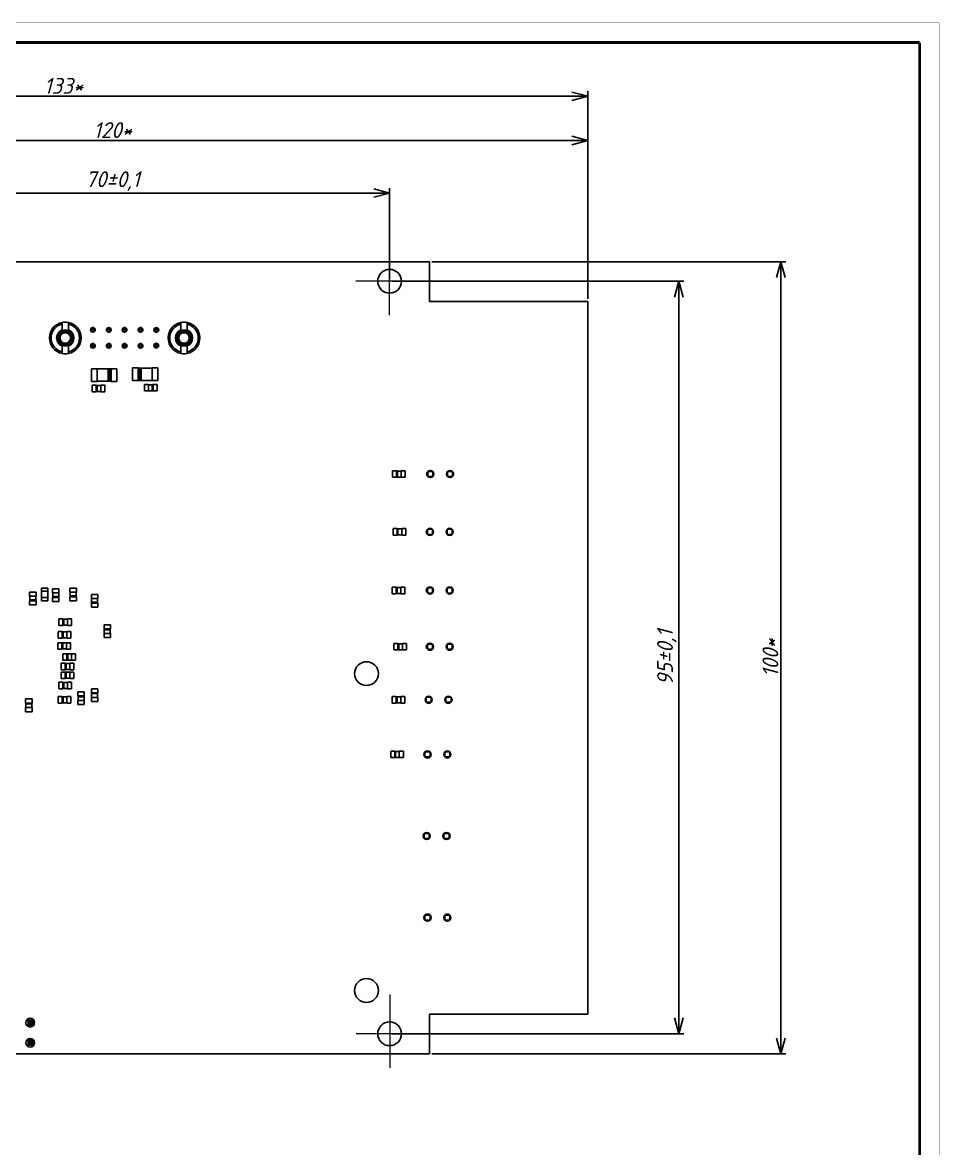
# Model space of a CAD drawing. Header units: millimetres. Extents: x 461 to 1302, y 117 to 711.
# Drawn here: x 1070.6 to 1302.3, y 427 to 711.3 of the extents above; entities that cross this region are included whole.
import ezdxf

# ---------------------------------------------------------------- set-up
doc = ezdxf.new("R2010")
doc.units = ezdxf.units.MM
doc.layers.get('0').update_dxf_attribs({"lineweight": 50})
doc.styles.add('GOST-2.304_Type-B_italic', font='')
doc.styles.get('GOST-2.304_Type-B_italic').set_extended_font_data('GOST Common', italic=True)
doc.dimstyles.new('ISO-25', dxfattribs={"dimtxt": 2.5, "dimasz": 2.5, "dimexe": 1.25, "dimexo": 0.625, "dimtad": 1, "dimtxsty": 'Standard', "dimcen": 2.5, "dimadec": 0, "dimazin": 0, "dimtfac": 1, "dimtmove": 0, "dimatfit": 3, "dimfxl": 1, "dimarcsym": 0})

# ---------------------------------------------------------------- blocks, each defined once
blk = doc.blocks.new('_Open30')
at = {"color": 0, "linetype": 'ByBlock', "lineweight": -2}
for p, q in [((-1, 0.268), (0, 0)), ((0, 0), (-1, -0.268)), ((0, 0), (-1, 0))]:
    blk.add_line(p, q, dxfattribs=at)
blk = doc.blocks.new('*D56')
at = {"color": 0, "lineweight": -2, "transparency": 16777216}
for p, q in [((973.42, 641.52), (973.42, 682.78)), ((1213.41, 641.52), (1213.41, 682.78)), ((977.42, 681.53), (1209.41, 681.53))]:
    blk.add_line(p, q, dxfattribs=at)
at = {"layer": 'Defpoints', "color": 0, "lineweight": 20, "transparency": 16777216}
for p in [(1213.41, 681.53), (973.42, 640.9), (1213.41, 640.9)]:
    blk.add_point(p, dxfattribs=at)
at = {"color": 0, "lineweight": -2, "transparency": 16777216, "xscale": 4, "yscale": 4, "zscale": 4, "rotation": 180}
blk.add_blockref('_Open30', (973.42, 681.53), dxfattribs=at)
at = {"color": 0, "lineweight": -2, "transparency": 16777216, "xscale": 4, "yscale": 4, "zscale": 4}
blk.add_blockref('_Open30', (1213.41, 681.53), dxfattribs=at)
at = {"color": 0, "lineweight": 20, "transparency": 16777216, "insert": (1093.41, 684.15), "char_height": 4, "attachment_point": 5, "style": 'GOST-2.304_Type-B_italic'}
blk.add_mtext('120*', dxfattribs=at)
blk = doc.blocks.new('*D57')
at = {"color": 0, "lineweight": -2, "transparency": 16777216}
for p, q in [((1174.04, 650.9), (1263.44, 650.9)), ((1262.19, 646.9), (1262.19, 454.9)), ((1174.04, 450.9), (1263.44, 450.9))]:
    blk.add_line(p, q, dxfattribs=at)
at = {"layer": 'Defpoints', "color": 0, "lineweight": 20, "transparency": 16777216}
for p in [(1173.41, 650.9), (1173.41, 450.9), (1262.19, 450.9)]:
    blk.add_point(p, dxfattribs=at)
at = {"color": 0, "lineweight": -2, "transparency": 16777216, "xscale": 4, "yscale": 4, "zscale": 4}
for p, rotation in [((1262.19, 650.9), 90), ((1262.19, 450.9), 270)]:
    blk.add_blockref('_Open30', p, dxfattribs=dict(at, rotation=rotation))
at = {"color": 0, "lineweight": 20, "transparency": 16777216, "insert": (1259.57, 550.9), "char_height": 4, "attachment_point": 5, "rotation": 90, "style": 'GOST-2.304_Type-B_italic'}
blk.add_mtext('100*', dxfattribs=at)
blk = doc.blocks.new('*D58')
at = {"color": 0, "lineweight": -2, "transparency": 16777216}
for p, q in [((948.6, 537.97), (948.6, 693.94)), ((1213.41, 641.52), (1213.41, 693.94)), ((1209.41, 692.69), (952.6, 692.69))]:
    blk.add_line(p, q, dxfattribs=at)
at = {"layer": 'Defpoints', "color": 0, "lineweight": 20, "transparency": 16777216}
for p in [(948.6, 692.69), (1213.41, 640.9), (948.6, 537.35)]:
    blk.add_point(p, dxfattribs=at)
at = {"color": 0, "lineweight": -2, "transparency": 16777216, "xscale": 4, "yscale": 4, "zscale": 4, "rotation": 180}
blk.add_blockref('_Open30', (948.6, 692.69), dxfattribs=at)
at = {"color": 0, "lineweight": -2, "transparency": 16777216, "xscale": 4, "yscale": 4, "zscale": 4}
blk.add_blockref('_Open30', (1213.41, 692.69), dxfattribs=at)
at = {"color": 0, "lineweight": 20, "transparency": 16777216, "insert": (1081.01, 695.31), "char_height": 4, "attachment_point": 5, "style": 'GOST-2.304_Type-B_italic'}
blk.add_mtext('133*', dxfattribs=at)
blk = doc.blocks.new('*D60')
at = {"color": 0, "lineweight": -2, "transparency": 16777216}
for p, q in [((1023.42, 646.6), (1023.42, 669.51)), ((1027.42, 668.26), (1159.38, 668.26)), ((1163.38, 646.6), (1163.38, 669.51))]:
    blk.add_line(p, q, dxfattribs=at)
at = {"layer": 'Defpoints', "color": 0, "lineweight": 20, "transparency": 16777216}
for p in [(1163.38, 668.26), (1023.42, 645.97), (1163.38, 645.97)]:
    blk.add_point(p, dxfattribs=at)
at = {"color": 0, "lineweight": -2, "transparency": 16777216, "xscale": 4, "yscale": 4, "zscale": 4, "rotation": 180}
blk.add_blockref('_Open30', (1023.42, 668.26), dxfattribs=at)
at = {"color": 0, "lineweight": -2, "transparency": 16777216, "xscale": 4, "yscale": 4, "zscale": 4}
blk.add_blockref('_Open30', (1163.38, 668.26), dxfattribs=at)
at = {"color": 0, "lineweight": 20, "transparency": 16777216, "insert": (1093.4, 671.28), "char_height": 4, "attachment_point": 5, "style": 'GOST-2.304_Type-B_italic'}
blk.add_mtext('70±0,1', dxfattribs=at)
blk = doc.blocks.new('*D61')
at = {"color": 0, "lineweight": -2, "transparency": 16777216}
for p, q in [((1164, 645.97), (1237.69, 645.97)), ((1236.44, 641.97), (1236.44, 459.98)), ((1164, 455.98), (1237.69, 455.98))]:
    blk.add_line(p, q, dxfattribs=at)
at = {"layer": 'Defpoints', "color": 0, "lineweight": 20, "transparency": 16777216}
for p in [(1163.38, 645.97), (1163.38, 455.98), (1236.44, 455.98)]:
    blk.add_point(p, dxfattribs=at)
at = {"color": 0, "lineweight": -2, "transparency": 16777216, "xscale": 4, "yscale": 4, "zscale": 4}
for p, rotation in [((1236.44, 645.97), 90), ((1236.44, 455.98), 270)]:
    blk.add_blockref('_Open30', p, dxfattribs=dict(at, rotation=rotation))
at = {"color": 0, "lineweight": 20, "transparency": 16777216, "insert": (1233.41, 550.98), "char_height": 4, "attachment_point": 5, "rotation": 90, "style": 'GOST-2.304_Type-B_italic'}
blk.add_mtext('95±0,1', dxfattribs=at)

msp = doc.modelspace()

# ---------------------------------------------------------------- linework, layer by layer
at = {"color": 7, "lineweight": 20, "true_color": 0xffffff}
for p, q in [((1163.305, 655.989), (1163.305, 637.445)), ((1172.207, 646.039), (1154.808, 646.039)), ((1163.465, 465.918), (1163.465, 447.374)), ((1172.367, 455.968), (1154.968, 455.968))]:
    msp.add_line(p, q, dxfattribs=at)
at = {"color": 7, "linetype": 'Continuous', "lineweight": 25}
for p, q in [((1013.416, 650.899), (1173.414, 650.899)), ((1173.414, 650.899), (1173.414, 640.899)), ((1173.414, 640.899), (1213.414, 640.899)), ((1213.414, 640.899), (1213.414, 460.901)), ((1080.646, 635.175), (1080.646, 635.584)), ((1080.646, 633.693), (1080.646, 635.175)), ((1082.246, 635.584), (1082.246, 635.175)), ((1082.246, 633.693), (1082.246, 635.175)), ((1110.646, 635.175), (1110.646, 635.584)), ((1110.646, 633.693), (1110.646, 635.175)), ((1112.246, 635.584), (1112.246, 635.175)), ((1112.246, 633.693), (1112.246, 635.175)), ((1080.004, 631.665), (1080.01, 631.793)), ((1080.074, 631.22), (1080.007, 631.578)), ((1080.015, 631.497), (1080.08, 631.204)), ((1080.062, 633.049), (1080.329, 632.782)), ((1080.255, 632.679), (1080.359, 632.78)), ((1080.329, 632.782), (1080.646, 633.028)), ((1080.386, 632.807), (1080.518, 632.928)), ((1080.646, 633.693), (1080.646, 633.263)), ((1080.656, 633.02), (1080.928, 633.138)), ((1082.246, 633.693), (1082.246, 633.177)), ((1082.246, 633.028), (1082.246, 633.166)), ((1110.004, 631.665), (1110.01, 631.793)), ((1110.074, 631.22), (1110.007, 631.578)), ((1110.015, 631.497), (1110.08, 631.204)), ((1110.255, 632.679), (1110.359, 632.78)), ((1110.329, 632.782), (1110.646, 633.028)), ((1110.386, 632.807), (1110.518, 632.928)), ((1110.646, 633.693), (1110.646, 633.263)), ((1110.656, 633.02), (1110.928, 633.138)), ((1111.446, 633.107), (1111.541, 633.104)), ((1112.246, 633.693), (1112.246, 633.177)), ((1112.246, 633.028), (1112.246, 633.166)), ((1080.646, 629.879), (1080.384, 630.021)), ((1080.646, 630.109), (1080.646, 630.303)), ((1080.646, 630.109), (1080.646, 629.879)), ((1080.646, 629.879), (1080.646, 629.637)), ((1080.646, 629.637), (1080.646, 628.155)), ((1082.246, 629.637), (1082.246, 630.303)), ((1082.246, 628.155), (1082.246, 629.637)), ((1110.646, 629.879), (1110.384, 630.021)), ((1110.646, 630.109), (1110.646, 630.303)), ((1110.646, 630.109), (1110.646, 629.879)), ((1110.646, 629.879), (1110.646, 629.637)), ((1110.646, 629.637), (1110.646, 628.155)), ((1112.246, 629.637), (1112.246, 630.303)), ((1112.246, 628.155), (1112.246, 629.637)), ((1080.646, 627.746), (1080.646, 628.155)), ((1082.246, 628.155), (1082.246, 627.746)), ((1110.646, 627.746), (1110.646, 628.155)), ((1112.246, 628.155), (1112.246, 627.746)), ((1089.468, 623.905), (1088.046, 623.905)), ((1088.046, 620.705), (1088.046, 623.905)), ((1089.468, 620.705), (1089.468, 623.905)), ((1092.312, 623.855), (1089.468, 623.855)), ((1092.312, 623.859), (1092.312, 620.751)), ((1092.668, 623.859), (1092.312, 623.859)), ((1092.668, 623.859), (1092.668, 620.751)), ((1093.024, 623.855), (1092.668, 623.855)), ((1094.446, 623.905), (1093.024, 623.905)), ((1093.024, 623.905), (1093.024, 620.705)), ((1094.446, 623.905), (1094.446, 620.705)), ((1099.868, 624.105), (1098.446, 624.105)), ((1098.446, 620.905), (1098.446, 624.105)), ((1099.868, 620.905), (1099.868, 624.105)), ((1100.224, 624.055), (1099.868, 624.055)), ((1100.58, 624.059), (1100.224, 624.059)), ((1100.224, 620.951), (1100.224, 624.059)), ((1100.58, 620.951), (1100.58, 624.059)), ((1103.424, 624.055), (1100.58, 624.055)), ((1103.424, 624.105), (1103.424, 620.905)), ((1103.424, 624.105), (1104.846, 624.105)), ((1104.846, 624.105), (1104.846, 620.905)), ((1089.468, 620.705), (1088.046, 620.705)), ((1089.468, 620.755), (1092.312, 620.755)), ((1092.312, 620.751), (1092.668, 620.751)), ((1092.668, 620.755), (1093.024, 620.755)), ((1093.024, 620.705), (1094.446, 620.705)), ((1098.446, 620.905), (1099.868, 620.905)), ((1099.868, 620.955), (1100.224, 620.955)), ((1100.224, 620.951), (1100.58, 620.951)), ((1100.58, 620.955), (1103.424, 620.955)), ((1101.446, 619.917), (1101.446, 618.293)), ((1102.462, 619.917), (1101.446, 619.917)), ((1102.462, 618.293), (1102.462, 619.917)), ((1103.396, 619.867), (1102.462, 619.867)), ((1103.396, 619.873), (1103.514, 619.873)), ((1103.396, 618.337), (1103.396, 619.873)), ((1103.424, 620.905), (1104.846, 620.905)), ((1103.514, 619.873), (1103.514, 618.337)), ((1103.63, 619.867), (1103.514, 619.867)), ((1103.63, 619.917), (1103.63, 618.293)), ((1103.63, 619.917), (1104.646, 619.917)), ((1104.646, 619.917), (1104.646, 618.293)), ((1088.246, 618.093), (1088.246, 619.717)), ((1088.246, 619.717), (1089.262, 619.717)), ((1089.262, 618.093), (1088.246, 618.093)), ((1089.262, 618.093), (1089.262, 619.717)), ((1089.378, 619.667), (1089.262, 619.667)), ((1089.262, 618.143), (1089.378, 618.143)), ((1089.378, 618.137), (1089.378, 619.673)), ((1089.378, 619.673), (1089.496, 619.673)), ((1089.496, 618.137), (1089.378, 618.137)), ((1089.496, 619.673), (1089.496, 618.137)), ((1090.43, 619.667), (1089.496, 619.667)), ((1089.496, 618.143), (1090.43, 618.143)), ((1091.446, 619.717), (1090.43, 619.717)), ((1090.43, 619.717), (1090.43, 618.093)), ((1090.43, 618.093), (1091.446, 618.093)), ((1091.446, 618.093), (1091.446, 619.717)), ((1101.446, 618.293), (1102.462, 618.293)), ((1102.462, 618.343), (1103.396, 618.343)), ((1103.514, 618.337), (1103.396, 618.337)), ((1103.514, 618.343), (1103.63, 618.343)), ((1104.646, 618.293), (1103.63, 618.293)), ((1164.141, 598.117), (1165.157, 598.117)), ((1164.141, 596.493), (1164.141, 598.117)), ((1165.157, 596.493), (1165.157, 598.117)), ((1165.273, 598.067), (1165.157, 598.067)), ((1165.273, 596.537), (1165.273, 598.073)), ((1165.273, 598.073), (1165.391, 598.073)), ((1165.391, 598.073), (1165.391, 596.537)), ((1166.325, 598.067), (1165.391, 598.067)), ((1167.341, 598.117), (1166.325, 598.117)), ((1166.325, 598.117), (1166.325, 596.493)), ((1167.341, 596.493), (1167.341, 598.117)), ((1173.006, 597.945), (1173.006, 596.665)), ((1174.286, 597.945), (1173.006, 597.945)), ((1173.013, 597.945), (1174.279, 597.945)), ((1174.286, 596.665), (1174.286, 597.945)), ((1178.006, 597.945), (1178.006, 596.665)), ((1179.286, 597.945), (1178.006, 597.945)), ((1178.013, 597.945), (1179.279, 597.945)), ((1179.286, 596.665), (1179.286, 597.945)), ((1165.157, 596.493), (1164.141, 596.493)), ((1165.157, 596.543), (1165.273, 596.543)), ((1165.391, 596.537), (1165.273, 596.537)), ((1165.391, 596.543), (1166.325, 596.543)), ((1166.325, 596.493), (1167.341, 596.493)), ((1173.006, 596.665), (1174.286, 596.665)), ((1178.006, 596.665), (1179.286, 596.665)), ((1164.246, 583.517), (1165.262, 583.517)), ((1164.246, 581.893), (1164.246, 583.517)), ((1165.262, 581.893), (1165.262, 583.517)), ((1165.378, 583.467), (1165.262, 583.467)), ((1165.378, 583.473), (1165.496, 583.473)), ((1165.378, 581.937), (1165.378, 583.473)), ((1165.496, 583.473), (1165.496, 581.937)), ((1166.43, 583.467), (1165.496, 583.467)), ((1167.446, 583.517), (1166.43, 583.517)), ((1166.43, 583.517), (1166.43, 581.893)), ((1167.446, 581.893), (1167.446, 583.517)), ((1174.186, 583.345), (1172.906, 583.345)), ((1172.906, 583.345), (1172.906, 582.065)), ((1172.913, 583.345), (1174.179, 583.345)), ((1174.186, 582.065), (1174.186, 583.345)), ((1177.906, 583.345), (1177.906, 582.065)), ((1179.186, 583.345), (1177.906, 583.345)), ((1177.913, 583.345), (1179.179, 583.345)), ((1179.186, 582.065), (1179.186, 583.345)), ((1165.262, 581.893), (1164.246, 581.893)), ((1165.262, 581.943), (1165.378, 581.943)), ((1165.496, 581.937), (1165.378, 581.937)), ((1165.496, 581.943), (1166.43, 581.943)), ((1166.43, 581.893), (1167.446, 581.893)), ((1172.906, 582.065), (1174.186, 582.065)), ((1177.906, 582.065), (1179.186, 582.065)), ((1164.046, 567.093), (1164.046, 568.717)), ((1164.046, 568.717), (1165.062, 568.717)), ((1165.062, 567.093), (1165.062, 568.717)), ((1165.178, 568.667), (1165.062, 568.667)), ((1165.178, 568.673), (1165.296, 568.673)), ((1165.178, 567.137), (1165.178, 568.673)), ((1165.296, 568.673), (1165.296, 567.137)), ((1166.23, 568.667), (1165.296, 568.667)), ((1167.246, 568.717), (1166.23, 568.717)), ((1166.23, 568.717), (1166.23, 567.093)), ((1167.246, 567.093), (1167.246, 568.717)), ((1072.434, 567.505), (1072.434, 566.489)), ((1074.058, 567.505), (1072.434, 567.505)), ((1072.434, 566.489), (1074.058, 566.489)), ((1072.484, 566.489), (1072.484, 565.555)), ((1074.008, 565.555), (1074.008, 566.489)), ((1074.058, 566.489), (1074.058, 567.505)), ((1075.434, 567.693), (1075.434, 568.505)), ((1075.434, 568.505), (1077.058, 568.505)), ((1077.058, 567.693), (1075.434, 567.693)), ((1077.058, 566.117), (1075.434, 566.117)), ((1075.434, 565.305), (1075.434, 566.117)), ((1075.484, 567.693), (1075.484, 566.117)), ((1077.008, 566.117), (1077.008, 567.693)), ((1077.058, 568.505), (1077.058, 567.693)), ((1077.058, 565.305), (1077.058, 566.117)), ((1078.234, 568.305), (1078.234, 567.289)), ((1079.858, 568.305), (1078.234, 568.305)), ((1078.234, 567.289), (1079.858, 567.289)), ((1079.858, 566.121), (1078.234, 566.121)), ((1078.234, 565.105), (1078.234, 566.121)), ((1078.278, 566.237), (1078.278, 566.355)), ((1078.278, 566.355), (1079.814, 566.355)), ((1078.278, 566.355), (1078.284, 566.355)), ((1079.814, 566.237), (1078.278, 566.237)), ((1078.278, 566.237), (1078.284, 566.237)), ((1078.284, 567.289), (1078.284, 566.355)), ((1078.284, 566.237), (1078.284, 566.121)), ((1079.808, 566.355), (1079.808, 567.289)), ((1079.808, 566.121), (1079.808, 566.237)), ((1079.814, 566.355), (1079.814, 566.237)), ((1079.858, 567.289), (1079.858, 568.305)), ((1079.858, 566.121), (1079.858, 565.105)), ((1082.634, 568.505), (1082.634, 567.489)), ((1084.258, 568.505), (1082.634, 568.505)), ((1082.634, 567.489), (1084.258, 567.489)), ((1084.258, 566.321), (1082.634, 566.321)), ((1082.634, 565.305), (1082.634, 566.321)), ((1082.678, 566.437), (1082.678, 566.555)), ((1082.678, 566.555), (1084.214, 566.555)), ((1082.678, 566.555), (1082.684, 566.555)), ((1084.214, 566.437), (1082.678, 566.437)), ((1082.678, 566.437), (1082.684, 566.437)), ((1082.684, 567.489), (1082.684, 566.555)), ((1082.684, 566.437), (1082.684, 566.321)), ((1084.208, 566.555), (1084.208, 567.489)), ((1084.208, 566.321), (1084.208, 566.437)), ((1084.214, 566.555), (1084.214, 566.437)), ((1084.258, 567.489), (1084.258, 568.505)), ((1084.258, 566.321), (1084.258, 565.305)), ((1088.034, 566.905), (1088.034, 565.889)), ((1089.658, 566.905), (1088.034, 566.905)), ((1088.034, 565.889), (1089.658, 565.889)), ((1088.084, 565.889), (1088.084, 564.955)), ((1089.608, 564.955), (1089.608, 565.889)), ((1089.658, 565.889), (1089.658, 566.905)), ((1165.062, 567.093), (1164.046, 567.093)), ((1165.062, 567.143), (1165.178, 567.143)), ((1165.296, 567.137), (1165.178, 567.137)), ((1165.296, 567.143), (1166.23, 567.143)), ((1166.23, 567.093), (1167.246, 567.093)), ((1172.906, 568.545), (1172.906, 567.265)), ((1174.186, 568.545), (1172.906, 568.545)), ((1172.906, 567.265), (1174.186, 567.265)), ((1172.913, 568.545), (1174.179, 568.545)), ((1174.186, 567.265), (1174.186, 568.545)), ((1179.186, 568.545), (1177.906, 568.545)), ((1177.906, 568.545), (1177.906, 567.265)), ((1177.906, 567.265), (1179.186, 567.265)), ((1177.913, 568.545), (1179.179, 568.545)), ((1179.186, 567.265), (1179.186, 568.545)), ((1074.058, 565.321), (1072.434, 565.321)), ((1072.434, 564.305), (1072.434, 565.321)), ((1074.058, 564.305), (1072.434, 564.305)), ((1072.478, 565.437), (1072.478, 565.555)), ((1072.478, 565.555), (1074.014, 565.555)), ((1072.478, 565.555), (1072.484, 565.555)), ((1074.014, 565.437), (1072.478, 565.437)), ((1072.478, 565.437), (1072.484, 565.437)), ((1072.484, 565.437), (1072.484, 565.321)), ((1074.008, 565.321), (1074.008, 565.437)), ((1074.014, 565.555), (1074.014, 565.437)), ((1074.058, 565.321), (1074.058, 564.305)), ((1075.434, 565.305), (1077.058, 565.305)), ((1079.858, 565.105), (1078.234, 565.105)), ((1084.258, 565.305), (1082.634, 565.305)), ((1089.658, 564.721), (1088.034, 564.721)), ((1088.034, 563.705), (1088.034, 564.721)), ((1089.658, 563.705), (1088.034, 563.705)), ((1088.078, 564.837), (1088.078, 564.955)), ((1088.078, 564.955), (1089.614, 564.955)), ((1088.078, 564.955), (1088.084, 564.955)), ((1089.614, 564.837), (1088.078, 564.837)), ((1088.078, 564.837), (1088.084, 564.837)), ((1088.084, 564.837), (1088.084, 564.721)), ((1089.608, 564.721), (1089.608, 564.837)), ((1089.614, 564.955), (1089.614, 564.837)), ((1089.658, 564.721), (1089.658, 563.705)), ((1079.846, 560.717), (1080.862, 560.717)), ((1079.846, 559.093), (1079.846, 560.717)), ((1080.862, 559.093), (1080.862, 560.717)), ((1080.978, 560.667), (1080.862, 560.667)), ((1080.978, 559.137), (1080.978, 560.673)), ((1080.978, 560.673), (1081.096, 560.673)), ((1081.096, 560.673), (1081.096, 559.137)), ((1082.03, 560.667), (1081.096, 560.667)), ((1083.046, 560.717), (1082.03, 560.717)), ((1082.03, 560.717), (1082.03, 559.093)), ((1083.046, 559.093), (1083.046, 560.717)), ((1079.646, 557.517), (1080.662, 557.517)), ((1079.646, 555.893), (1079.646, 557.517)), ((1080.862, 559.093), (1079.846, 559.093)), ((1080.662, 555.893), (1080.662, 557.517)), ((1080.778, 557.467), (1080.662, 557.467)), ((1080.778, 557.473), (1080.896, 557.473)), ((1080.778, 555.937), (1080.778, 557.473)), ((1080.862, 559.143), (1080.978, 559.143)), ((1080.896, 557.473), (1080.896, 555.937)), ((1081.83, 557.467), (1080.896, 557.467)), ((1081.096, 559.137), (1080.978, 559.137)), ((1081.096, 559.143), (1082.03, 559.143)), ((1082.846, 557.517), (1081.83, 557.517)), ((1081.83, 557.517), (1081.83, 555.893)), ((1081.83, 557.467), (1081.83, 557.467)), ((1082.03, 559.093), (1083.046, 559.093)), ((1082.846, 555.893), (1082.846, 557.517)), ((1091.234, 559.201), (1092.858, 559.201)), ((1091.234, 558.185), (1091.234, 559.201)), ((1091.234, 558.185), (1092.858, 558.185)), ((1091.278, 558.069), (1092.814, 558.069)), ((1091.278, 557.951), (1091.278, 558.069)), ((1092.814, 557.951), (1091.278, 557.951)), ((1091.284, 558.185), (1091.284, 558.069)), ((1091.284, 557.951), (1091.284, 557.017)), ((1092.808, 558.069), (1092.808, 558.185)), ((1092.814, 558.069), (1092.808, 558.069)), ((1092.808, 557.017), (1092.808, 557.951)), ((1092.814, 557.951), (1092.808, 557.951)), ((1092.814, 558.069), (1092.814, 557.951)), ((1092.858, 559.201), (1092.858, 558.185)), ((1079.55, 553.093), (1079.55, 554.717)), ((1079.55, 554.717), (1080.566, 554.717)), ((1080.662, 555.893), (1079.646, 555.893)), ((1080.566, 553.093), (1080.566, 554.717)), ((1080.682, 554.667), (1080.566, 554.667)), ((1080.662, 555.943), (1080.778, 555.943)), ((1080.682, 554.673), (1080.8, 554.673)), ((1080.682, 553.137), (1080.682, 554.673)), ((1080.896, 555.937), (1080.778, 555.937)), ((1080.8, 554.673), (1080.8, 553.137)), ((1081.734, 554.667), (1080.8, 554.667)), ((1080.896, 555.943), (1081.83, 555.943)), ((1082.75, 554.717), (1081.734, 554.717)), ((1081.734, 554.717), (1081.734, 553.093)), ((1081.83, 555.893), (1082.846, 555.893)), ((1082.75, 553.093), (1082.75, 554.717)), ((1092.858, 557.017), (1091.234, 557.017)), ((1091.234, 557.017), (1091.234, 556.001)), ((1091.234, 556.001), (1092.858, 556.001)), ((1092.858, 556.001), (1092.858, 557.017)), ((1164.446, 552.893), (1164.446, 554.517)), ((1164.446, 554.517), (1165.462, 554.517)), ((1165.462, 552.893), (1165.462, 554.517)), ((1165.578, 554.467), (1165.462, 554.467)), ((1165.578, 552.937), (1165.578, 554.473)), ((1165.578, 554.473), (1165.696, 554.473)), ((1165.696, 554.473), (1165.696, 552.937)), ((1166.63, 554.467), (1165.696, 554.467)), ((1167.646, 554.517), (1166.63, 554.517)), ((1166.63, 554.517), (1166.63, 552.893)), ((1167.646, 552.893), (1167.646, 554.517)), ((1080.566, 553.093), (1079.55, 553.093)), ((1080.566, 553.143), (1080.682, 553.143)), ((1080.8, 553.137), (1080.682, 553.137)), ((1080.8, 553.143), (1081.734, 553.143)), ((1080.846, 550.293), (1080.846, 551.917)), ((1080.846, 551.917), (1081.862, 551.917)), ((1081.734, 553.093), (1082.75, 553.093)), ((1081.862, 550.293), (1081.862, 551.917)), ((1081.978, 551.867), (1081.862, 551.867)), ((1081.978, 550.337), (1081.978, 551.873)), ((1081.978, 551.873), (1082.096, 551.873)), ((1082.096, 551.873), (1082.096, 550.337)), ((1083.03, 551.867), (1082.096, 551.867)), ((1084.046, 551.917), (1083.03, 551.917)), ((1083.03, 551.917), (1083.03, 550.293)), ((1084.046, 550.293), (1084.046, 551.917)), ((1165.462, 552.893), (1164.446, 552.893)), ((1165.462, 552.943), (1165.578, 552.943)), ((1165.696, 552.937), (1165.578, 552.937)), ((1165.696, 552.943), (1166.63, 552.943)), ((1166.63, 552.893), (1167.646, 552.893)), ((1174.186, 554.345), (1172.906, 554.345)), ((1172.906, 554.345), (1172.906, 553.065)), ((1172.906, 553.065), (1174.186, 553.065)), ((1172.913, 554.345), (1174.179, 554.345)), ((1174.186, 553.065), (1174.186, 554.345)), ((1179.186, 554.345), (1177.906, 554.345)), ((1177.906, 554.345), (1177.906, 553.065)), ((1177.906, 553.065), (1179.186, 553.065)), ((1177.913, 554.345), (1179.179, 554.345)), ((1179.186, 553.065), (1179.186, 554.345)), ((1080.446, 549.517), (1081.462, 549.517)), ((1080.446, 547.893), (1080.446, 549.517)), ((1081.862, 550.293), (1080.846, 550.293)), ((1081.462, 547.893), (1081.462, 549.517)), ((1081.578, 549.467), (1081.462, 549.467)), ((1081.578, 547.937), (1081.578, 549.473)), ((1081.578, 549.473), (1081.696, 549.473)), ((1081.696, 549.473), (1081.696, 547.937)), ((1082.63, 549.467), (1081.696, 549.467)), ((1081.862, 550.343), (1081.978, 550.343)), ((1082.096, 550.337), (1081.978, 550.337)), ((1082.096, 550.343), (1083.03, 550.343)), ((1083.646, 549.517), (1082.63, 549.517)), ((1082.63, 549.517), (1082.63, 547.893)), ((1083.03, 550.293), (1084.046, 550.293)), ((1083.646, 547.893), (1083.646, 549.517)), ((1081.462, 547.893), (1080.446, 547.893)), ((1080.446, 545.693), (1080.446, 547.317)), ((1080.446, 547.317), (1081.462, 547.317)), ((1081.462, 547.943), (1081.578, 547.943)), ((1081.462, 545.693), (1081.462, 547.317)), ((1081.578, 547.267), (1081.462, 547.267)), ((1081.696, 547.937), (1081.578, 547.937)), ((1081.578, 547.273), (1081.696, 547.273)), ((1081.578, 545.737), (1081.578, 547.273)), ((1081.696, 547.943), (1082.63, 547.943)), ((1081.696, 547.273), (1081.696, 545.737)), ((1082.63, 547.267), (1081.696, 547.267)), ((1082.63, 547.893), (1083.646, 547.893)), ((1083.646, 547.317), (1082.63, 547.317)), ((1082.63, 547.317), (1082.63, 545.693)), ((1083.646, 545.693), (1083.646, 547.317)), ((1079.846, 543.093), (1079.846, 544.717)), ((1079.846, 544.717), (1080.862, 544.717)), ((1080.862, 543.093), (1079.846, 543.093)), ((1081.462, 545.693), (1080.446, 545.693)), ((1080.862, 543.093), (1080.862, 544.717)), ((1080.978, 544.667), (1080.862, 544.667)), ((1080.862, 543.143), (1080.978, 543.143)), ((1080.978, 544.673), (1081.096, 544.673)), ((1080.978, 543.137), (1080.978, 544.673)), ((1081.096, 543.137), (1080.978, 543.137)), ((1081.096, 544.673), (1081.096, 543.137)), ((1082.03, 544.667), (1081.096, 544.667)), ((1081.096, 543.143), (1082.03, 543.143)), ((1081.462, 545.743), (1081.578, 545.743)), ((1081.696, 545.737), (1081.578, 545.737)), ((1081.696, 545.743), (1082.63, 545.743)), ((1083.046, 544.717), (1082.03, 544.717)), ((1082.03, 544.717), (1082.03, 543.093)), ((1082.03, 543.093), (1083.046, 543.093)), ((1082.63, 545.693), (1083.646, 545.693)), ((1083.046, 543.093), (1083.046, 544.717)), ((1088.034, 543.105), (1089.658, 543.105)), ((1088.034, 542.089), (1088.034, 543.105)), ((1089.658, 543.105), (1089.658, 542.089)), ((1071.434, 540.505), (1073.058, 540.505)), ((1071.434, 539.489), (1071.434, 540.505)), ((1073.058, 540.505), (1073.058, 539.489)), ((1079.646, 539.493), (1079.646, 541.117)), ((1079.646, 541.117), (1080.662, 541.117)), ((1080.662, 539.493), (1080.662, 541.117)), ((1080.778, 541.067), (1080.662, 541.067)), ((1080.778, 539.537), (1080.778, 541.073)), ((1080.778, 541.073), (1080.896, 541.073)), ((1080.896, 541.073), (1080.896, 539.537)), ((1081.83, 541.067), (1080.896, 541.067)), ((1082.846, 541.117), (1081.83, 541.117)), ((1081.83, 541.117), (1081.83, 539.493)), ((1082.846, 539.493), (1082.846, 541.117)), ((1084.634, 542.305), (1086.258, 542.305)), ((1084.634, 541.289), (1084.634, 542.305)), ((1084.634, 541.289), (1086.258, 541.289)), ((1084.678, 541.173), (1086.214, 541.173)), ((1084.678, 541.055), (1084.678, 541.173)), ((1086.214, 541.055), (1084.678, 541.055)), ((1084.684, 541.289), (1084.684, 541.173)), ((1084.684, 541.055), (1084.684, 540.121)), ((1086.208, 541.173), (1086.208, 541.289)), ((1086.214, 541.173), (1086.208, 541.173)), ((1086.208, 540.121), (1086.208, 541.055)), ((1086.214, 541.055), (1086.208, 541.055)), ((1086.214, 541.173), (1086.214, 541.055)), ((1086.258, 542.305), (1086.258, 541.289)), ((1088.034, 542.089), (1089.658, 542.089)), ((1089.658, 540.921), (1088.034, 540.921)), ((1088.034, 540.921), (1088.034, 539.905)), ((1088.078, 541.973), (1089.614, 541.973)), ((1088.078, 541.855), (1088.078, 541.973)), ((1089.614, 541.855), (1088.078, 541.855)), ((1088.084, 542.089), (1088.084, 541.973)), ((1088.084, 541.855), (1088.084, 540.921)), ((1089.608, 541.973), (1089.608, 542.089)), ((1089.614, 541.973), (1089.608, 541.973)), ((1089.608, 540.921), (1089.608, 541.855)), ((1089.614, 541.855), (1089.608, 541.855)), ((1089.614, 541.973), (1089.614, 541.855)), ((1089.658, 539.905), (1089.658, 540.921)), ((1164.046, 539.493), (1164.046, 541.117)), ((1164.046, 541.117), (1165.062, 541.117)), ((1165.062, 539.493), (1165.062, 541.117)), ((1165.178, 541.067), (1165.062, 541.067)), ((1165.178, 541.073), (1165.296, 541.073)), ((1165.178, 539.537), (1165.178, 541.073)), ((1165.296, 541.073), (1165.296, 539.537)), ((1166.23, 541.067), (1165.296, 541.067)), ((1167.246, 541.117), (1166.23, 541.117)), ((1166.23, 541.117), (1166.23, 539.493)), ((1167.246, 539.493), (1167.246, 541.117)), ((1172.606, 540.945), (1172.606, 539.665)), ((1173.886, 540.945), (1172.606, 540.945)), ((1172.613, 540.945), (1173.879, 540.945)), ((1173.886, 539.665), (1173.886, 540.945)), ((1178.886, 540.945), (1177.606, 540.945)), ((1177.606, 540.945), (1177.606, 539.665)), ((1177.613, 540.945), (1178.879, 540.945)), ((1178.886, 539.665), (1178.886, 540.945)), ((1071.434, 539.489), (1073.058, 539.489)), ((1073.058, 538.321), (1071.434, 538.321)), ((1071.434, 538.321), (1071.434, 537.305)), ((1071.478, 539.373), (1073.014, 539.373)), ((1071.478, 539.255), (1071.478, 539.373)), ((1071.478, 539.373), (1071.478, 539.373)), ((1073.014, 539.255), (1071.478, 539.255)), ((1071.484, 539.489), (1071.484, 539.373)), ((1071.484, 539.373), (1071.484, 539.373)), ((1071.484, 539.255), (1071.484, 538.321)), ((1073.008, 539.373), (1073.008, 539.489)), ((1073.014, 539.373), (1073.008, 539.373)), ((1073.008, 538.321), (1073.008, 539.255)), ((1073.014, 539.255), (1073.008, 539.255)), ((1073.014, 539.373), (1073.014, 539.255)), ((1073.058, 537.305), (1073.058, 538.321)), ((1080.662, 539.493), (1079.646, 539.493)), ((1080.662, 539.543), (1080.778, 539.543)), ((1080.896, 539.537), (1080.778, 539.537)), ((1080.896, 539.543), (1081.83, 539.543)), ((1081.83, 539.493), (1082.846, 539.493)), ((1086.258, 540.121), (1084.634, 540.121)), ((1084.634, 540.121), (1084.634, 539.105)), ((1084.634, 539.105), (1086.258, 539.105)), ((1086.258, 539.105), (1086.258, 540.121)), ((1088.034, 539.905), (1089.658, 539.905)), ((1165.062, 539.493), (1164.046, 539.493)), ((1165.062, 539.543), (1165.178, 539.543)), ((1165.296, 539.537), (1165.178, 539.537)), ((1165.296, 539.543), (1166.23, 539.543)), ((1166.23, 539.493), (1167.246, 539.493)), ((1172.606, 539.665), (1173.886, 539.665)), ((1177.606, 539.665), (1178.886, 539.665)), ((1071.434, 537.305), (1073.058, 537.305)), ((1163.646, 525.693), (1163.646, 527.317)), ((1163.646, 527.317), (1164.662, 527.317)), ((1164.662, 525.693), (1164.662, 527.317)), ((1164.778, 527.267), (1164.662, 527.267)), ((1164.778, 527.273), (1164.896, 527.273)), ((1164.778, 525.737), (1164.778, 527.273)), ((1164.896, 527.273), (1164.896, 525.737)), ((1165.83, 527.267), (1164.896, 527.267)), ((1166.846, 527.317), (1165.83, 527.317)), ((1165.83, 527.317), (1165.83, 525.693)), ((1166.846, 525.693), (1166.846, 527.317)), ((1173.586, 527.145), (1172.306, 527.145)), ((1172.306, 527.145), (1172.306, 525.865)), ((1172.313, 527.145), (1173.579, 527.145)), ((1173.586, 525.865), (1173.586, 527.145)), ((1178.586, 527.145), (1177.306, 527.145)), ((1177.306, 527.145), (1177.306, 525.865)), ((1177.313, 527.145), (1178.579, 527.145)), ((1178.586, 525.865), (1178.586, 527.145)), ((1164.662, 525.693), (1163.646, 525.693)), ((1164.662, 525.743), (1164.778, 525.743)), ((1164.896, 525.737), (1164.778, 525.737)), ((1164.896, 525.743), (1165.83, 525.743)), ((1165.83, 525.693), (1166.846, 525.693)), ((1172.306, 525.865), (1173.586, 525.865)), ((1177.306, 525.865), (1178.586, 525.865)), ((1173.386, 506.545), (1172.106, 506.545)), ((1172.106, 506.545), (1172.106, 505.265)), ((1173.386, 505.265), (1173.386, 506.545)), ((1178.386, 506.545), (1177.106, 506.545)), ((1177.106, 506.545), (1177.106, 505.265)), ((1178.386, 505.265), (1178.386, 506.545)), ((1172.106, 505.265), (1173.386, 505.265)), ((1173.379, 505.265), (1172.113, 505.265)), ((1177.106, 505.265), (1178.386, 505.265)), ((1178.379, 505.265), (1177.113, 505.265)), ((1173.586, 485.945), (1172.306, 485.945)), ((1172.306, 485.945), (1172.306, 484.665)), ((1172.306, 484.665), (1173.586, 484.665)), ((1173.579, 484.665), (1172.313, 484.665)), ((1173.586, 484.665), (1173.586, 485.945)), ((1178.586, 485.945), (1177.306, 485.945)), ((1177.306, 485.945), (1177.306, 484.665)), ((1177.306, 484.665), (1178.586, 484.665)), ((1178.579, 484.665), (1177.313, 484.665)), ((1178.586, 484.665), (1178.586, 485.945)), ((1173.414, 460.901), (1173.414, 450.901)), ((1213.414, 460.901), (1173.414, 460.901)), ((1072.436, 459.056), (1072.055, 459.436)), ((1072.055, 459.436), (1073.315, 459.436)), ((1072.055, 458.176), (1072.055, 459.436)), ((1072.436, 458.556), (1072.055, 458.176)), ((1073.315, 458.176), (1072.055, 458.176)), ((1072.936, 459.056), (1072.436, 459.056)), ((1072.436, 458.556), (1072.436, 459.056)), ((1072.936, 458.556), (1072.436, 458.556)), ((1073.315, 459.436), (1072.936, 459.056)), ((1072.936, 458.556), (1072.936, 459.056)), ((1073.315, 458.176), (1072.936, 458.556)), ((1073.315, 459.436), (1073.316, 459.436)), ((1073.315, 459.436), (1073.315, 458.176)), ((1073.315, 459.436), (1073.315, 459.436)), ((1073.316, 458.176), (1073.315, 458.176)), ((1073.315, 458.176), (1073.315, 458.176)), ((1073.316, 458.176), (1073.316, 459.436)), ((1072.436, 453.976), (1072.055, 454.356)), ((1072.055, 454.356), (1073.315, 454.356)), ((1072.055, 453.096), (1072.055, 454.356)), ((1072.436, 453.476), (1072.055, 453.096)), ((1073.315, 453.096), (1072.055, 453.096)), ((1072.936, 453.976), (1072.436, 453.976)), ((1072.436, 453.476), (1072.436, 453.976)), ((1072.936, 453.476), (1072.436, 453.476)), ((1073.315, 454.356), (1072.936, 453.976)), ((1072.936, 453.476), (1072.936, 453.976)), ((1073.315, 453.096), (1072.936, 453.476)), ((1073.315, 454.356), (1073.316, 454.356)), ((1073.315, 454.356), (1073.315, 453.096)), ((1073.315, 454.356), (1073.315, 454.356)), ((1073.316, 453.096), (1073.315, 453.096)), ((1073.315, 453.096), (1073.315, 453.096)), ((1073.316, 453.096), (1073.316, 454.356)), ((1173.414, 450.901), (1013.416, 450.901))]:
    msp.add_line(p, q, dxfattribs=at)
at = {"color": 7, "lineweight": 40, "true_color": 0xffffff}
for points, const_width in [([(461.272, 711.261), (1302.229, 711.261), (1302.229, 117.303), (461.272, 117.303), (461.272, 711.261)], 0.0991), ([(481.272, 706.261), (1297.272, 706.261)], 0.749), ([(1297.272, 122.261), (1297.272, 706.261)], 0.749)]:
    msp.add_lwpolyline(points, dxfattribs=dict(at, const_width=const_width))
at = {"color": 7, "linetype": 'Continuous', "lineweight": 25, "flags": 128}
for points in [[(1080.063, 633.049), (1080.063, 633.049)], [(1080.483, 632.739), (1080.894, 632.997), (1081.446, 633.107)], [(1082.887, 631.717), (1082.888, 631.665), (1082.882, 631.538)], [(1110.062, 633.049), (1110.196, 632.916), (1110.329, 632.782)], [(1110.063, 633.049), (1110.063, 633.049)], [(1110.483, 632.739), (1110.894, 632.997), (1111.446, 633.107)], [(1112.887, 631.717), (1112.888, 631.665), (1112.882, 631.538)]]:
    msp.add_lwpolyline(points, dxfattribs=at)
at = {"color": 7, "linetype": 'Continuous', "lineweight": 25}
for centre, radius in [((1163.378, 645.971), 3), ((1088.426, 633.725), 0.6), ((1088.446, 633.665), 0.498), ((1092.426, 633.705), 0.6), ((1092.446, 633.665), 0.51), ((1092.446, 633.665), 0.498), ((1096.426, 633.725), 0.6), ((1096.446, 633.665), 0.498), ((1100.446, 633.725), 0.6), ((1100.446, 633.665), 0.498), ((1104.446, 633.705), 0.6), ((1104.446, 633.665), 0.498), ((1081.446, 631.665), 2), ((1088.446, 633.665), 0.302), ((1092.446, 633.665), 0.302), ((1096.446, 633.665), 0.302), ((1100.446, 633.665), 0.302), ((1104.446, 633.665), 0.302), ((1111.446, 631.665), 2), ((1088.426, 629.705), 0.6), ((1088.446, 629.665), 0.498), ((1088.446, 629.665), 0.302), ((1092.426, 629.705), 0.6), ((1092.446, 629.665), 0.498), ((1092.446, 629.665), 0.302), ((1096.446, 629.705), 0.6), ((1096.446, 629.665), 0.498), ((1096.446, 629.665), 0.302), ((1100.466, 629.705), 0.6), ((1100.446, 629.665), 0.498), ((1100.446, 629.665), 0.302), ((1104.446, 629.725), 0.6), ((1104.446, 629.665), 0.498), ((1104.446, 629.665), 0.302), ((1173.646, 597.305), 0.9), ((1178.646, 597.305), 0.9), ((1173.546, 582.705), 0.9), ((1178.546, 582.705), 0.9), ((1173.546, 567.905), 0.9), ((1178.546, 567.905), 0.9), ((1173.546, 553.705), 0.9), ((1178.546, 553.705), 0.9), ((1157.536, 546.911), 3), ((1173.246, 540.305), 0.9), ((1178.246, 540.305), 0.9), ((1172.946, 526.505), 0.9), ((1177.946, 526.505), 0.9), ((1172.746, 505.905), 0.9), ((1177.746, 505.905), 0.9), ((1172.946, 485.305), 0.9), ((1177.946, 485.305), 0.9), ((1157.536, 466.901), 3), ((1072.606, 458.785), 1.1), ((1163.378, 455.979), 3), ((1072.606, 453.705), 1.1)]:
    msp.add_circle(centre, radius, dxfattribs=at)
for centre, radius, start, end in [((1081.446, 631.665), 4, 359.99999, 179.99999), ((1081.446, 631.665), 4, 101.53695, 258.46304), ((1081.446, 631.665), 3.6, 102.83958, 257.16041), ((1081.446, 631.665), 4, 78.46304, 101.53695), ((1081.446, 631.665), 4, 281.53695, 78.46304), ((1081.446, 631.665), 3.6, 282.83958, 77.16041), ((1088.446, 633.665), 0.498, 359.99999, 179.99999), ((1092.446, 633.665), 0.498, 359.99999, 179.99999), ((1096.446, 633.665), 0.51, 359.99999, 179.99999), ((1096.446, 633.665), 0.498, 359.99999, 179.99999), ((1100.446, 633.665), 0.51, 359.99999, 179.99999), ((1100.446, 633.665), 0.498, 359.99999, 179.99999), ((1104.446, 633.665), 0.51, 359.99999, 179.99999), ((1104.446, 633.665), 0.498, 359.99999, 179.99999), ((1111.446, 631.665), 4, 359.99999, 179.99999), ((1111.446, 631.665), 4, 101.53695, 258.46304), ((1111.446, 631.665), 3.6, 102.83958, 257.16041), ((1111.446, 631.665), 4, 78.46304, 101.53695), ((1111.446, 631.665), 4, 281.53695, 78.46304), ((1111.446, 631.665), 3.6, 282.83958, 77.16041), ((1081.446, 631.665), 2.18, 111.52902, 248.47097), ((1081.446, 631.665), 1.442, 44.08663, 89.99999), ((1081.446, 631.665), 2.18, 291.52902, 68.47097), ((1111.446, 631.665), 2.18, 111.52902, 248.47097), ((1111.446, 631.665), 2.18, 291.52902, 68.47097), ((1081.446, 631.665), 1.58, 210.44747, 239.58037), ((1081.446, 631.665), 1.442, 210.58343, 308.89703), ((1081.446, 631.665), 1.58, 300.41962, 329.55252), ((1088.446, 629.665), 0.498, 359.99999, 179.99999), ((1092.446, 629.665), 0.498, 359.99999, 179.99999), ((1096.446, 629.665), 0.498, 359.99999, 179.99999), ((1100.446, 629.665), 0.51, 359.99999, 179.99999), ((1100.446, 629.665), 0.498, 359.99999, 179.99999), ((1104.446, 629.665), 0.498, 359.99999, 179.99999), ((1111.446, 631.665), 1.58, 210.44747, 239.58037), ((1111.446, 631.665), 1.442, 210.58343, 308.89703), ((1111.446, 631.665), 1.58, 300.41962, 329.55252), ((1081.446, 631.665), 4, 258.46304, 281.53695), ((1111.446, 631.665), 4, 258.46304, 281.53695)]:
    msp.add_arc(centre, radius, start, end, dxfattribs=at)
for points, knots in [([(1080.646, 629.879), (1080.507, 629.954), (1080.228, 630.103), (1079.892, 630.446), (1079.645, 630.852), (1079.503, 631.307), (1079.472, 631.784), (1079.565, 632.248), (1079.677, 632.558), (1079.778, 632.686), (1079.782, 632.691)], [0, 0, 0, 0, 0.1421347, 0.2842216, 0.4263355, 0.5684479, 0.71056, 0.8526758, 0.9947633, 1, 1, 1, 1]), ([(1079.5, 631.503), (1079.495, 631.634), (1079.485, 631.91), (1079.588, 632.322), (1079.774, 632.721), (1079.966, 632.94), (1080.062, 633.049)], [0, 0, 0, 0, 0.22996436, 0.48664928, 0.74329187, 1, 1, 1, 1]), ([(1080.384, 630.021), (1080.271, 630.112), (1080.047, 630.294), (1079.797, 630.65), (1079.63, 631.045), (1079.556, 631.463), (1079.576, 631.884), (1079.689, 632.285), (1079.881, 632.652), (1080.07, 632.849), (1080.164, 632.947)], [0, 0, 0, 0, 0.1291614, 0.2571308, 0.383914, 0.5095072, 0.6339143, 0.7571293, 0.8791579, 1, 1, 1, 1]), ([(1080.084, 630.865), (1080.01, 631.023), (1079.863, 631.339), (1079.853, 631.869), (1079.996, 632.379), (1080.218, 632.648), (1080.329, 632.782)], [0, 0, 0, 0, 0.2500015, 0.5000033, 0.7500011, 1, 1, 1, 1]), ([(1080.646, 630.303), (1080.533, 630.381), (1080.307, 630.537), (1080.061, 630.872), (1079.897, 631.254), (1079.876, 631.528), (1079.866, 631.665)], [0, 0, 0, 0, 0.2499935, 0.5000016, 0.7500034, 1, 1, 1, 1]), ([(1080.762, 633.046), (1080.621, 632.956), (1080.312, 632.759), (1080.016, 632.253), (1079.99, 631.86), (1079.978, 631.665)], [0, 0, 0, 0, 0.2979209, 0.6526475, 1, 1, 1, 1]), ([(1080.013, 631.674), (1080.01, 631.65), (1079.991, 631.492), (1080.039, 631.336), (1080.08, 631.204)], [0, 0, 0, 0, 0.1510304, 1, 1, 1, 1]), ([(1080.728, 632.893), (1080.658, 632.856), (1080.445, 632.746), (1080.198, 632.421), (1080.019, 632.031), (1080.022, 631.768), (1080.023, 631.665)], [0, 0, 0, 0, 0.1590552, 0.4770495, 0.7952073, 1, 1, 1, 1]), ([(1080.113, 631.665), (1080.133, 631.84), (1080.173, 632.189), (1080.481, 632.633), (1080.922, 632.929), (1081.446, 633.033), (1081.97, 632.929), (1082.411, 632.633), (1082.719, 632.189), (1082.759, 631.84), (1082.78, 631.665)], [0, 0, 0, 0, 0.1249992, 0.2500006, 0.3749991, 0.4999982, 0.6250009, 0.7499994, 0.8750008, 1, 1, 1, 1]), ([(1080.113, 631.665), (1080.133, 631.491), (1080.173, 631.142), (1080.481, 630.698), (1080.922, 630.401), (1081.446, 630.297), (1081.97, 630.401), (1082.411, 630.698), (1082.719, 631.142), (1082.759, 631.491), (1082.78, 631.665)], [0, 0, 0, 0, 0.1249997, 0.2500016, 0.3749986, 0.4999982, 0.6250014, 0.7499984, 0.8750003, 1, 1, 1, 1]), ([(1080.164, 632.947), (1080.294, 633.051), (1080.446, 633.172), (1080.621, 633.252), (1080.646, 633.263)], [0, 0, 0, 0, 0.8574202, 1, 1, 1, 1]), ([(1080.646, 633.028), (1080.786, 633.119), (1081.075, 633.306), (1081.611, 633.403), (1082.01, 633.355), (1082.218, 633.285), (1082.246, 633.276)], [0, 0, 0, 0, 0.29545882, 0.60999391, 0.94696077, 1, 1, 1, 1]), ([(1080.646, 633.028), (1080.646, 633.099), (1080.646, 633.175), (1080.646, 633.25), (1080.646, 633.254)], [0, 0, 0, 0, 0.9372377, 1, 1, 1, 1]), ([(1080.646, 633.028), (1080.797, 633.099), (1081.11, 633.246), (1081.641, 633.259), (1082.12, 633.134), (1082.356, 632.939), (1082.453, 632.858)], [0, 0, 0, 0, 0.2556681, 0.5303868, 0.8051343, 1, 1, 1, 1]), ([(1082.808, 630.865), (1082.887, 631.012), (1083.049, 631.317), (1083.096, 631.854), (1082.971, 632.388), (1082.683, 632.863), (1082.389, 633.074), (1082.246, 633.177)], [0, 0, 0, 0, 0.1873853, 0.3881718, 0.5941549, 0.8017053, 1, 1, 1, 1]), ([(1082.918, 631.107), (1082.964, 631.266), (1083.062, 631.597), (1082.987, 632.127), (1082.749, 632.611), (1082.462, 632.894), (1082.279, 633.008), (1082.246, 633.028)], [0, 0, 0, 0, 0.2240586, 0.4653838, 0.7066689, 0.9479858, 1, 1, 1, 1]), ([(1082.918, 631.107), (1082.977, 631.266), (1083.046, 631.45), (1083.019, 631.639), (1083.015, 631.664)], [0, 0, 0, 0, 0.8677704, 1, 1, 1, 1]), ([(1110.646, 629.879), (1110.507, 629.954), (1110.228, 630.103), (1109.892, 630.446), (1109.645, 630.852), (1109.502, 631.308), (1109.475, 631.783), (1109.554, 632.255), (1109.699, 632.536), (1109.771, 632.677)], [0, 0, 0, 0, 0.14288292, 0.28571776, 0.42857981, 0.57144039, 0.71430054, 0.85716448, 1, 1, 1, 1]), ([(1109.5, 631.503), (1109.495, 631.634), (1109.485, 631.91), (1109.588, 632.322), (1109.774, 632.721), (1109.966, 632.94), (1110.062, 633.049)], [0, 0, 0, 0, 0.22996451, 0.48664107, 0.74329171, 1, 1, 1, 1]), ([(1110.384, 630.021), (1110.271, 630.112), (1110.047, 630.294), (1109.797, 630.65), (1109.63, 631.045), (1109.556, 631.463), (1109.576, 631.884), (1109.689, 632.285), (1109.881, 632.652), (1110.07, 632.849), (1110.164, 632.947)], [0, 0, 0, 0, 0.12916181, 0.25713161, 0.3839153, 0.50950895, 0.63391638, 0.75713178, 0.87916082, 1, 1, 1, 1]), ([(1110.084, 630.865), (1110.01, 631.023), (1109.863, 631.339), (1109.853, 631.869), (1109.996, 632.379), (1110.218, 632.648), (1110.329, 632.782)], [0, 0, 0, 0, 0.2499947, 0.4999966, 0.7500012, 1, 1, 1, 1]), ([(1110.646, 630.303), (1110.533, 630.381), (1110.307, 630.537), (1110.061, 630.872), (1109.897, 631.254), (1109.876, 631.528), (1109.866, 631.665)], [0, 0, 0, 0, 0.2499977, 0.5000043, 0.7500047, 1, 1, 1, 1]), ([(1110.762, 633.046), (1110.621, 632.956), (1110.312, 632.759), (1110.016, 632.253), (1109.99, 631.86), (1109.978, 631.665)], [0, 0, 0, 0, 0.2979199, 0.6526499, 1, 1, 1, 1]), ([(1110.013, 631.674), (1110.01, 631.65), (1109.991, 631.492), (1110.039, 631.336), (1110.08, 631.204)], [0, 0, 0, 0, 0.1510321, 1, 1, 1, 1]), ([(1110.728, 632.893), (1110.658, 632.856), (1110.445, 632.746), (1110.198, 632.421), (1110.019, 632.031), (1110.022, 631.768), (1110.023, 631.665)], [0, 0, 0, 0, 0.159051, 0.4770469, 0.7952062, 1, 1, 1, 1]), ([(1110.113, 631.665), (1110.133, 631.84), (1110.173, 632.189), (1110.481, 632.633), (1110.922, 632.929), (1111.446, 633.033), (1111.97, 632.929), (1112.411, 632.633), (1112.719, 632.189), (1112.759, 631.84), (1112.78, 631.665)], [0, 0, 0, 0, 0.1249992, 0.2500007, 0.3749993, 0.4999985, 0.6249977, 0.7499993, 0.8750008, 1, 1, 1, 1]), ([(1110.113, 631.665), (1110.133, 631.491), (1110.173, 631.142), (1110.481, 630.698), (1110.922, 630.401), (1111.446, 630.297), (1111.97, 630.401), (1112.411, 630.698), (1112.719, 631.142), (1112.759, 631.491), (1112.78, 631.665)], [0, 0, 0, 0, 0.1249992, 0.2500007, 0.3749993, 0.4999985, 0.6249977, 0.7499993, 0.8750008, 1, 1, 1, 1]), ([(1110.164, 632.947), (1110.294, 633.051), (1110.446, 633.172), (1110.621, 633.252), (1110.646, 633.263)], [0, 0, 0, 0, 0.8574327, 1, 1, 1, 1]), ([(1110.646, 633.028), (1110.786, 633.119), (1111.075, 633.306), (1111.611, 633.403), (1112.01, 633.355), (1112.218, 633.285), (1112.246, 633.276)], [0, 0, 0, 0, 0.2954593, 0.6099949, 0.9469634, 1, 1, 1, 1]), ([(1110.646, 633.028), (1110.646, 633.099), (1110.646, 633.175), (1110.646, 633.25), (1110.646, 633.254)], [0, 0, 0, 0, 0.9372343, 1, 1, 1, 1]), ([(1110.646, 633.028), (1110.797, 633.099), (1111.11, 633.246), (1111.641, 633.259), (1112.12, 633.134), (1112.356, 632.939), (1112.453, 632.858)], [0, 0, 0, 0, 0.2556681, 0.5303868, 0.8051343, 1, 1, 1, 1]), ([(1112.808, 630.865), (1112.887, 631.012), (1113.049, 631.317), (1113.096, 631.854), (1112.971, 632.388), (1112.683, 632.863), (1112.389, 633.074), (1112.246, 633.177)], [0, 0, 0, 0, 0.1873853, 0.3881718, 0.5941549, 0.8017053, 1, 1, 1, 1]), ([(1112.918, 631.107), (1112.964, 631.266), (1113.062, 631.597), (1112.987, 632.127), (1112.749, 632.611), (1112.462, 632.894), (1112.279, 633.008), (1112.246, 633.028)], [0, 0, 0, 0, 0.224064, 0.4653814, 0.7066714, 0.9479824, 1, 1, 1, 1]), ([(1112.918, 631.107), (1112.977, 631.266), (1113.046, 631.45), (1113.019, 631.639), (1113.015, 631.664)], [0, 0, 0, 0, 0.8677704, 1, 1, 1, 1]), ([(1080.084, 630.865), (1080.148, 630.722), (1080.279, 630.429), (1080.522, 630.217), (1080.646, 630.109)], [0, 0, 0, 0, 0.48800632, 1, 1, 1, 1]), ([(1080.341, 630.743), (1080.348, 630.734), (1080.408, 630.648), (1080.562, 630.515), (1080.725, 630.42), (1080.807, 630.373)], [0, 0, 0, 0, 0.0557477, 0.5278591, 1, 1, 1, 1]), ([(1082.246, 630.054), (1082.085, 630.013), (1081.736, 629.922), (1081.157, 629.985), (1080.819, 630.196), (1080.646, 630.303)], [0, 0, 0, 0, 0.2949464, 0.6413029, 1, 1, 1, 1]), ([(1082.223, 630.314), (1082.127, 630.257), (1081.878, 630.109), (1081.404, 630.065), (1080.951, 630.128), (1080.727, 630.276), (1080.653, 630.325)], [0, 0, 0, 0, 0.1985226, 0.5191343, 0.8397019, 1, 1, 1, 1]), ([(1082.277, 630.328), (1082.129, 630.251), (1081.821, 630.091), (1081.292, 630.072), (1080.884, 630.15), (1080.705, 630.283), (1080.669, 630.309)], [0, 0, 0, 0, 0.2926186, 0.6069157, 0.9212496, 1, 1, 1, 1]), ([(1082.246, 630.303), (1082.384, 630.399), (1082.653, 630.586), (1082.804, 630.877), (1082.878, 631.019)], [0, 0, 0, 0, 0.5119147, 1, 1, 1, 1]), ([(1082.246, 630.303), (1082.384, 630.399), (1082.653, 630.586), (1082.804, 630.877), (1082.878, 631.018)], [0, 0, 0, 0, 0.5119598, 1, 1, 1, 1]), ([(1082.808, 630.865), (1082.712, 630.728), (1082.557, 630.506), (1082.332, 630.359), (1082.246, 630.303)], [0, 0, 0, 0, 0.6184604, 1, 1, 1, 1]), ([(1110.084, 630.865), (1110.148, 630.722), (1110.279, 630.429), (1110.522, 630.217), (1110.646, 630.109)], [0, 0, 0, 0, 0.4880011, 1, 1, 1, 1]), ([(1110.341, 630.743), (1110.348, 630.734), (1110.408, 630.648), (1110.562, 630.515), (1110.725, 630.42), (1110.807, 630.373)], [0, 0, 0, 0, 0.0557477, 0.5278591, 1, 1, 1, 1]), ([(1112.246, 630.054), (1112.085, 630.013), (1111.736, 629.922), (1111.157, 629.985), (1110.819, 630.196), (1110.646, 630.303)], [0, 0, 0, 0, 0.2949464, 0.6413029, 1, 1, 1, 1]), ([(1112.223, 630.314), (1112.127, 630.257), (1111.878, 630.109), (1111.404, 630.065), (1110.951, 630.128), (1110.727, 630.276), (1110.653, 630.325)], [0, 0, 0, 0, 0.1985237, 0.519136, 0.8397055, 1, 1, 1, 1]), ([(1112.23, 630.308), (1112.097, 630.239), (1111.804, 630.088), (1111.292, 630.073), (1110.884, 630.15), (1110.705, 630.283), (1110.669, 630.309)], [0, 0, 0, 0, 0.2704671, 0.5946086, 0.9187881, 1, 1, 1, 1]), ([(1112.246, 630.303), (1112.384, 630.399), (1112.653, 630.586), (1112.804, 630.877), (1112.878, 631.019)], [0, 0, 0, 0, 0.5119147, 1, 1, 1, 1]), ([(1112.246, 630.303), (1112.384, 630.399), (1112.653, 630.586), (1112.804, 630.877), (1112.878, 631.018)], [0, 0, 0, 0, 0.5119557, 1, 1, 1, 1]), ([(1112.808, 630.865), (1112.712, 630.728), (1112.557, 630.506), (1112.332, 630.359), (1112.246, 630.303)], [0, 0, 0, 0, 0.6184566, 1, 1, 1, 1])]:
    msp.add_open_spline(points, degree=3, knots=knots, dxfattribs=at)

# ---------------------------------------------------------------- dimensions: what is measured, and where the dimension line sits
at = {"color": 7, "lineweight": 20, "true_color": 0xffffff}
for base, p1, p2, text, picture, middle in [((948.599, 692.687), (1213.414, 640.899), (948.599, 537.348), '133*', '*D58', (1081.006, 695.312)), ((1163.378, 668.26), (1023.424, 645.971), (1163.378, 645.971), '70±0,1', '*D60', (1093.401, 671.285))]:
    dim = msp.add_linear_dim(base=base, p1=p1, p2=p2, text=text, dimstyle='ISO-25', override={"dimtxt": 4, "dimasz": 4, "dimtxsty": 'GOST-2.304_Type-B_italic', "dimblk1": 'Open30', "dimblk2": 'Open30', "dimsah": 1}, dxfattribs=at)
    dim.commit()
    dim.dimension.update_dxf_attribs({"geometry": picture, "text_midpoint": middle})
dim = msp.add_linear_dim(base=(1213.414, 681.528), p1=(973.416, 640.899), p2=(1213.414, 640.899), text='120*', dimstyle='ISO-25', override={"dimtxt": 4, "dimasz": 4, "dimtxsty": 'GOST-2.304_Type-B_italic', "dimblk1": 'Open30', "dimblk2": 'Open30', "dimsah": 1}, dxfattribs=at)
dim.commit()
dim.dimension.update_dxf_attribs({"geometry": '*D56', "text_midpoint": (1093.415, 681.528), "dimtype": 160})
dim = msp.add_aligned_dim(p1=(1173.414, 650.899), p2=(1173.414, 450.901), distance=88.779, text='100*', dimstyle='ISO-25', override={"dimtxt": 4, "dimasz": 4, "dimtxsty": 'GOST-2.304_Type-B_italic', "dimblk1": 'Open30', "dimblk2": 'Open30', "dimsah": 1}, dxfattribs=at)
dim.commit()
dim.dimension.update_dxf_attribs({"geometry": '*D57', "text_midpoint": (1259.568, 550.9)})
dim = msp.add_linear_dim(base=(1236.435, 455.979), p1=(1163.378, 645.971), p2=(1163.378, 455.979), angle=90, text='95±0,1', dimstyle='ISO-25', override={"dimtxt": 4, "dimasz": 4, "dimtxsty": 'GOST-2.304_Type-B_italic', "dimblk1": 'Open30', "dimblk2": 'Open30', "dimsah": 1}, dxfattribs=at)
dim.commit()
dim.dimension.update_dxf_attribs({"geometry": '*D61', "text_midpoint": (1233.41, 550.975)})

doc.saveas('drawing.dxf')
